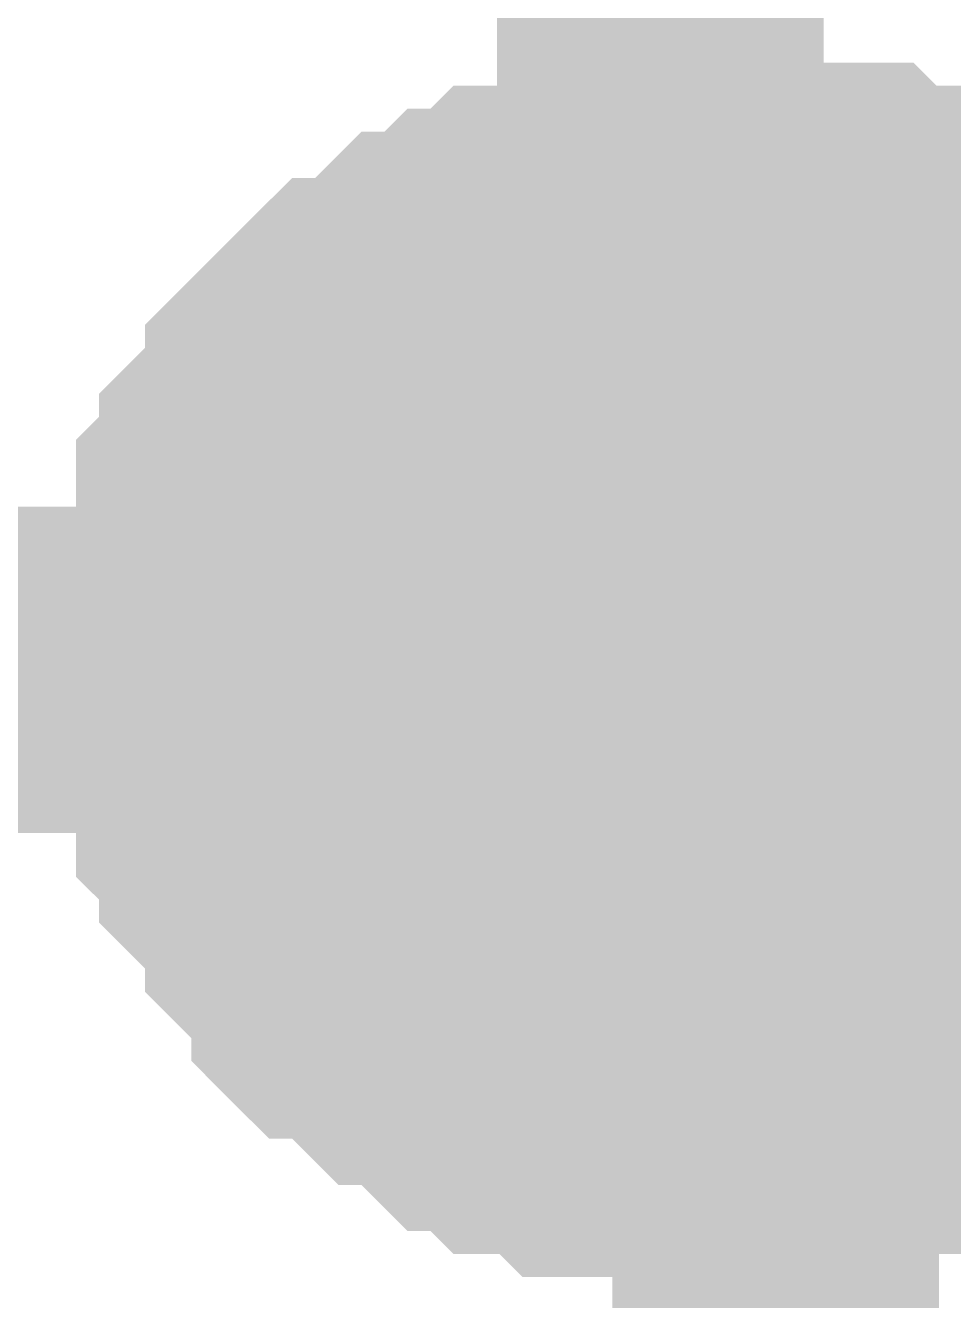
# Model space of a CAD drawing. Header units: millimetres. Extents: x 0 to 594, y 0 to 420.
# Drawn here: x 440.79 to 441.642, y 303.403 to 304.574 of the extents above; entities that cross this region are included whole.
import ezdxf

# ---------------------------------------------------------------- set-up
doc = ezdxf.new("R2010")
doc.units = ezdxf.units.MM
doc.layers.add('Sheet', color=255, linetype='Continuous')

msp = doc.modelspace()

# ---------------------------------------------------------------- linework, layer by layer
at = {"layer": 'Sheet', "color": 0}
for points, const_width in [([(430.0701, 304.0883), (430.0701, 303.9825), (441.3726, 303.9825), (441.4785, 303.9825), (446.5795, 303.9825), (446.5795, 310.2903)], 0.2997), ([(441.3726, 303.9825), (441.3726, 308.9991)], 0.2997), ([(441.3726, 308.9991), (441.3726, 303.9825)], 0.2997), ([(440.8647, 303.9825), (440.8647, 304.0036), (440.8647, 304.046), (440.8647, 304.0671), (440.8647, 304.0883), (440.8858, 304.1095), (440.8858, 304.1306), (440.8858, 304.173), (440.907, 304.1941), (440.907, 304.2153), (440.9282, 304.2365), (440.9493, 304.2576), (440.9493, 304.2788), (440.9705, 304.3), (440.9917, 304.3211), (440.9917, 304.3211), (441.0128, 304.3423), (441.034, 304.3635), (441.0552, 304.3846), (441.0763, 304.3846), (441.0975, 304.4058), (441.1187, 304.427), (441.1398, 304.427), (441.161, 304.4481), (441.1822, 304.4481), (441.2033, 304.4693), (441.2245, 304.4693), (441.2457, 304.4693), (441.2668, 304.4905), (441.288, 304.4905), (441.3303, 304.4905), (441.3515, 304.4905), (441.3726, 304.4905)], 0.0991), ([(440.8647, 303.9825), (440.8647, 304.0036), (440.8647, 304.046), (440.8647, 304.0671), (440.8647, 304.0883), (440.8858, 304.1095), (440.8858, 304.1306), (440.8858, 304.173), (440.907, 304.1941), (440.907, 304.2153), (440.9282, 304.2365), (440.9493, 304.2576), (440.9493, 304.2788), (440.9705, 304.3), (440.9917, 304.3211), (440.9917, 304.3211), (441.0128, 304.3423), (441.034, 304.3635), (441.0552, 304.3846), (441.0763, 304.3846), (441.0975, 304.4058), (441.1187, 304.427), (441.1398, 304.427), (441.161, 304.4481), (441.1822, 304.4481), (441.2033, 304.4693), (441.2245, 304.4693), (441.2457, 304.4693), (441.2668, 304.4905), (441.288, 304.4905), (441.3303, 304.4905), (441.3515, 304.4905), (441.3726, 304.4905)], 0.0991), ([(440.8647, 303.9825), (440.8647, 304.0036), (440.8647, 304.046), (440.8647, 304.0671), (440.8647, 304.0883), (440.8858, 304.1095), (440.8858, 304.1306), (440.8858, 304.173), (440.907, 304.1941), (440.907, 304.2153), (440.9282, 304.2365), (440.9493, 304.2576), (440.9493, 304.2788), (440.9705, 304.3), (440.9917, 304.3211), (440.9917, 304.3211), (441.0128, 304.3423), (441.034, 304.3635), (441.0552, 304.3846), (441.0763, 304.3846), (441.0975, 304.4058), (441.1187, 304.427), (441.1398, 304.427), (441.161, 304.4481), (441.1822, 304.4481), (441.2033, 304.4693), (441.2245, 304.4693), (441.2457, 304.4693), (441.2668, 304.4905), (441.288, 304.4905), (441.3303, 304.4905), (441.3515, 304.4905), (441.3726, 304.4905)], 0.0991), ([(440.8647, 303.9825), (440.8647, 304.0036), (440.8647, 304.046), (440.8647, 304.0671), (440.8647, 304.0883), (440.8858, 304.1095), (440.8858, 304.1306), (440.8858, 304.173), (440.907, 304.1941), (440.907, 304.2153), (440.9282, 304.2365), (440.9493, 304.2576), (440.9493, 304.2788), (440.9705, 304.3), (440.9917, 304.3211), (440.9917, 304.3211), (441.0128, 304.3423), (441.034, 304.3635), (441.0552, 304.3846), (441.0763, 304.3846), (441.0975, 304.4058), (441.1187, 304.427), (441.1398, 304.427), (441.161, 304.4481), (441.1822, 304.4481), (441.2033, 304.4693), (441.2245, 304.4693), (441.2457, 304.4693), (441.2668, 304.4905), (441.288, 304.4905), (441.3303, 304.4905), (441.3515, 304.4905), (441.3726, 304.4905)], 0.0991), ([(440.8647, 303.9825), (440.8647, 304.0036), (440.8647, 304.046), (440.8647, 304.0671), (440.8647, 304.0883), (440.8858, 304.1095), (440.8858, 304.1306), (440.8858, 304.173), (440.907, 304.1941), (440.907, 304.2153), (440.9282, 304.2365), (440.9493, 304.2576), (440.9493, 304.2788), (440.9705, 304.3), (440.9917, 304.3211), (440.9917, 304.3211), (441.0128, 304.3423), (441.034, 304.3635), (441.0552, 304.3846), (441.0763, 304.3846), (441.0975, 304.4058), (441.1187, 304.427), (441.1398, 304.427), (441.161, 304.4481), (441.1822, 304.4481), (441.2033, 304.4693), (441.2245, 304.4693), (441.2457, 304.4693), (441.2668, 304.4905), (441.288, 304.4905), (441.3303, 304.4905), (441.3515, 304.4905), (441.3726, 304.4905)], 0.0991), ([(440.8647, 303.9825), (440.8647, 304.0036), (440.8647, 304.046), (440.8647, 304.0671), (440.8647, 304.0883), (440.8858, 304.1095), (440.8858, 304.1306), (440.8858, 304.173), (440.907, 304.1941), (440.907, 304.2153), (440.9282, 304.2365), (440.9493, 304.2576), (440.9493, 304.2788), (440.9705, 304.3), (440.9917, 304.3211), (440.9917, 304.3211), (441.0128, 304.3423), (441.034, 304.3635), (441.0552, 304.3846), (441.0763, 304.3846), (441.0975, 304.4058), (441.1187, 304.427), (441.1398, 304.427), (441.161, 304.4481), (441.1822, 304.4481), (441.2033, 304.4693), (441.2245, 304.4693), (441.2457, 304.4693), (441.2668, 304.4905), (441.288, 304.4905), (441.3303, 304.4905), (441.3515, 304.4905), (441.3726, 304.4905)], 0.0991), ([(440.8647, 303.9825), (440.8647, 304.0036), (440.8647, 304.046), (440.8647, 304.0671), (440.8647, 304.0883), (440.8858, 304.1095), (440.8858, 304.1306), (440.8858, 304.173), (440.907, 304.1941), (440.907, 304.2153), (440.9282, 304.2365), (440.9493, 304.2576), (440.9493, 304.2788), (440.9705, 304.3), (440.9917, 304.3211), (440.9917, 304.3211), (441.0128, 304.3423), (441.034, 304.3635), (441.0552, 304.3846), (441.0763, 304.3846), (441.0975, 304.4058), (441.1187, 304.427), (441.1398, 304.427), (441.161, 304.4481), (441.1822, 304.4481), (441.2033, 304.4693), (441.2245, 304.4693), (441.2457, 304.4693), (441.2668, 304.4905), (441.288, 304.4905), (441.3303, 304.4905), (441.3515, 304.4905), (441.3726, 304.4905)], 0.0991), ([(440.8647, 303.9825), (440.8647, 304.0036), (440.8647, 304.046), (440.8647, 304.0671), (440.8647, 304.0883), (440.8858, 304.1095), (440.8858, 304.1306), (440.8858, 304.173), (440.907, 304.1941), (440.907, 304.2153), (440.9282, 304.2365), (440.9493, 304.2576), (440.9493, 304.2788), (440.9705, 304.3), (440.9917, 304.3211), (440.9917, 304.3211), (441.0128, 304.3423), (441.034, 304.3635), (441.0552, 304.3846), (441.0763, 304.3846), (441.0975, 304.4058), (441.1187, 304.427), (441.1398, 304.427), (441.161, 304.4481), (441.1822, 304.4481), (441.2033, 304.4693), (441.2245, 304.4693), (441.2457, 304.4693), (441.2668, 304.4905), (441.288, 304.4905), (441.3303, 304.4905), (441.3515, 304.4905), (441.3726, 304.4905)], 0.0991), ([(440.8647, 303.9825), (440.8647, 304.0036), (440.8647, 304.046), (440.8647, 304.0671), (440.8647, 304.0883), (440.8858, 304.1095), (440.8858, 304.1306), (440.8858, 304.173), (440.907, 304.1941), (440.907, 304.2153), (440.9282, 304.2365), (440.9493, 304.2576), (440.9493, 304.2788), (440.9705, 304.3), (440.9917, 304.3211), (440.9917, 304.3211), (441.0128, 304.3423), (441.034, 304.3635), (441.0552, 304.3846), (441.0763, 304.3846), (441.0975, 304.4058), (441.1187, 304.427), (441.1398, 304.427), (441.161, 304.4481), (441.1822, 304.4481), (441.2033, 304.4693), (441.2245, 304.4693), (441.2457, 304.4693), (441.2668, 304.4905), (441.288, 304.4905), (441.3303, 304.4905), (441.3515, 304.4905), (441.3726, 304.4905)], 0.0991), ([(440.8647, 303.9825), (440.8647, 304.0036), (440.8647, 304.046), (440.8647, 304.0671), (440.8647, 304.0883), (440.8858, 304.1095), (440.8858, 304.1306), (440.8858, 304.173), (440.907, 304.1941), (440.907, 304.2153), (440.9282, 304.2365), (440.9493, 304.2576), (440.9493, 304.2788), (440.9705, 304.3), (440.9917, 304.3211), (440.9917, 304.3211), (441.0128, 304.3423), (441.034, 304.3635), (441.0552, 304.3846), (441.0763, 304.3846), (441.0975, 304.4058), (441.1187, 304.427), (441.1398, 304.427), (441.161, 304.4481), (441.1822, 304.4481), (441.2033, 304.4693), (441.2245, 304.4693), (441.2457, 304.4693), (441.2668, 304.4905), (441.288, 304.4905), (441.3303, 304.4905), (441.3515, 304.4905), (441.3726, 304.4905)], 0.0991), ([(440.9705, 303.9825), (440.9705, 304.0036), (440.9705, 304.046), (440.9705, 304.0671), (440.9705, 304.0883), (440.9917, 304.1095), (440.9917, 304.1306), (440.9917, 304.173), (441.0128, 304.1941), (441.0128, 304.2153), (441.034, 304.2365), (441.0552, 304.2576), (441.0552, 304.2788), (441.0763, 304.3), (441.0975, 304.3211), (441.0975, 304.3211), (441.1187, 304.3423), (441.1398, 304.3635), (441.161, 304.3846), (441.1822, 304.3846), (441.2033, 304.4058), (441.2245, 304.427), (441.2457, 304.427), (441.2668, 304.4481), (441.288, 304.4481), (441.3092, 304.4693), (441.3303, 304.4693), (441.3515, 304.4693), (441.3726, 304.4905), (441.3938, 304.4905), (441.4361, 304.4905), (441.4573, 304.4905), (441.4785, 304.4905)], 0.0991), ([(440.9705, 303.9825), (440.9705, 304.0036), (440.9705, 304.046), (440.9705, 304.0671), (440.9705, 304.0883), (440.9917, 304.1095), (440.9917, 304.1306), (440.9917, 304.173), (441.0128, 304.1941), (441.0128, 304.2153), (441.034, 304.2365), (441.0552, 304.2576), (441.0552, 304.2788), (441.0763, 304.3), (441.0975, 304.3211), (441.0975, 304.3211), (441.1187, 304.3423), (441.1398, 304.3635), (441.161, 304.3846), (441.1822, 304.3846), (441.2033, 304.4058), (441.2245, 304.427), (441.2457, 304.427), (441.2668, 304.4481), (441.288, 304.4481), (441.3092, 304.4693), (441.3303, 304.4693), (441.3515, 304.4693), (441.3726, 304.4905), (441.3938, 304.4905), (441.4361, 304.4905), (441.4573, 304.4905), (441.4785, 304.4905)], 0.0991), ([(440.9705, 303.9825), (440.9705, 304.0036), (440.9705, 304.046), (440.9705, 304.0671), (440.9705, 304.0883), (440.9917, 304.1095), (440.9917, 304.1306), (440.9917, 304.173), (441.0128, 304.1941), (441.0128, 304.2153), (441.034, 304.2365), (441.0552, 304.2576), (441.0552, 304.2788), (441.0763, 304.3), (441.0975, 304.3211), (441.0975, 304.3211), (441.1187, 304.3423), (441.1398, 304.3635), (441.161, 304.3846), (441.1822, 304.3846), (441.2033, 304.4058), (441.2245, 304.427), (441.2457, 304.427), (441.2668, 304.4481), (441.288, 304.4481), (441.3092, 304.4693), (441.3303, 304.4693), (441.3515, 304.4693), (441.3726, 304.4905), (441.3938, 304.4905), (441.4361, 304.4905), (441.4573, 304.4905), (441.4785, 304.4905)], 0.0991), ([(440.9705, 303.9825), (440.9705, 304.0036), (440.9705, 304.046), (440.9705, 304.0671), (440.9705, 304.0883), (440.9917, 304.1095), (440.9917, 304.1306), (440.9917, 304.173), (441.0128, 304.1941), (441.0128, 304.2153), (441.034, 304.2365), (441.0552, 304.2576), (441.0552, 304.2788), (441.0763, 304.3), (441.0975, 304.3211), (441.0975, 304.3211), (441.1187, 304.3423), (441.1398, 304.3635), (441.161, 304.3846), (441.1822, 304.3846), (441.2033, 304.4058), (441.2245, 304.427), (441.2457, 304.427), (441.2668, 304.4481), (441.288, 304.4481), (441.3092, 304.4693), (441.3303, 304.4693), (441.3515, 304.4693), (441.3726, 304.4905), (441.3938, 304.4905), (441.4361, 304.4905), (441.4573, 304.4905), (441.4785, 304.4905)], 0.0991), ([(440.9705, 303.9825), (440.9705, 304.0036), (440.9705, 304.046), (440.9705, 304.0671), (440.9705, 304.0883), (440.9917, 304.1095), (440.9917, 304.1306), (440.9917, 304.173), (441.0128, 304.1941), (441.0128, 304.2153), (441.034, 304.2365), (441.0552, 304.2576), (441.0552, 304.2788), (441.0763, 304.3), (441.0975, 304.3211), (441.0975, 304.3211), (441.1187, 304.3423), (441.1398, 304.3635), (441.161, 304.3846), (441.1822, 304.3846), (441.2033, 304.4058), (441.2245, 304.427), (441.2457, 304.427), (441.2668, 304.4481), (441.288, 304.4481), (441.3092, 304.4693), (441.3303, 304.4693), (441.3515, 304.4693), (441.3726, 304.4905), (441.3938, 304.4905), (441.4361, 304.4905), (441.4573, 304.4905), (441.4785, 304.4905)], 0.0991), ([(440.9705, 303.9825), (440.9705, 304.0036), (440.9705, 304.046), (440.9705, 304.0671), (440.9705, 304.0883), (440.9917, 304.1095), (440.9917, 304.1306), (440.9917, 304.173), (441.0128, 304.1941), (441.0128, 304.2153), (441.034, 304.2365), (441.0552, 304.2576), (441.0552, 304.2788), (441.0763, 304.3), (441.0975, 304.3211), (441.0975, 304.3211), (441.1187, 304.3423), (441.1398, 304.3635), (441.161, 304.3846), (441.1822, 304.3846), (441.2033, 304.4058), (441.2245, 304.427), (441.2457, 304.427), (441.2668, 304.4481), (441.288, 304.4481), (441.3092, 304.4693), (441.3303, 304.4693), (441.3515, 304.4693), (441.3726, 304.4905), (441.3938, 304.4905), (441.4361, 304.4905), (441.4573, 304.4905), (441.4785, 304.4905)], 0.0991), ([(440.9705, 303.9825), (440.9705, 304.0036), (440.9705, 304.046), (440.9705, 304.0671), (440.9705, 304.0883), (440.9917, 304.1095), (440.9917, 304.1306), (440.9917, 304.173), (441.0128, 304.1941), (441.0128, 304.2153), (441.034, 304.2365), (441.0552, 304.2576), (441.0552, 304.2788), (441.0763, 304.3), (441.0975, 304.3211), (441.0975, 304.3211), (441.1187, 304.3423), (441.1398, 304.3635), (441.161, 304.3846), (441.1822, 304.3846), (441.2033, 304.4058), (441.2245, 304.427), (441.2457, 304.427), (441.2668, 304.4481), (441.288, 304.4481), (441.3092, 304.4693), (441.3303, 304.4693), (441.3515, 304.4693), (441.3726, 304.4905), (441.3938, 304.4905), (441.4361, 304.4905), (441.4573, 304.4905), (441.4785, 304.4905)], 0.0991), ([(440.9705, 303.9825), (440.9705, 304.0036), (440.9705, 304.046), (440.9705, 304.0671), (440.9705, 304.0883), (440.9917, 304.1095), (440.9917, 304.1306), (440.9917, 304.173), (441.0128, 304.1941), (441.0128, 304.2153), (441.034, 304.2365), (441.0552, 304.2576), (441.0552, 304.2788), (441.0763, 304.3), (441.0975, 304.3211), (441.0975, 304.3211), (441.1187, 304.3423), (441.1398, 304.3635), (441.161, 304.3846), (441.1822, 304.3846), (441.2033, 304.4058), (441.2245, 304.427), (441.2457, 304.427), (441.2668, 304.4481), (441.288, 304.4481), (441.3092, 304.4693), (441.3303, 304.4693), (441.3515, 304.4693), (441.3726, 304.4905), (441.3938, 304.4905), (441.4361, 304.4905), (441.4573, 304.4905), (441.4785, 304.4905)], 0.0991), ([(441.3726, 304.4905), (441.3726, 304.4905)], 0.0991), ([(441.3726, 304.4905), (441.3938, 304.4905), (441.4361, 304.4905), (441.4573, 304.4905), (441.4785, 304.4905), (441.4996, 304.4693), (441.5208, 304.4693), (441.5631, 304.4693), (441.5843, 304.4481), (441.6055, 304.4481), (441.6266, 304.427), (441.6478, 304.427), (441.669, 304.4058), (441.6901, 304.3846), (441.7113, 304.3846)], 0.0991), ([(441.3726, 304.4905), (441.3726, 304.4905)], 0.0991), ([(441.3726, 304.4905), (441.3938, 304.4905), (441.4361, 304.4905), (441.4573, 304.4905), (441.4785, 304.4905), (441.4996, 304.4693), (441.5208, 304.4693), (441.5631, 304.4693), (441.5843, 304.4481), (441.6055, 304.4481), (441.6266, 304.427), (441.6478, 304.427), (441.669, 304.4058), (441.6901, 304.3846), (441.7113, 304.3846)], 0.0991), ([(441.3726, 304.4905), (441.3726, 304.4905)], 0.0991), ([(441.3726, 304.4905), (441.3938, 304.4905), (441.4361, 304.4905), (441.4573, 304.4905), (441.4785, 304.4905), (441.4996, 304.4693), (441.5208, 304.4693), (441.5631, 304.4693), (441.5843, 304.4481), (441.6055, 304.4481), (441.6266, 304.427), (441.6478, 304.427), (441.669, 304.4058), (441.6901, 304.3846), (441.7113, 304.3846)], 0.0991), ([(441.3726, 304.4905), (441.3726, 304.4905)], 0.0991), ([(441.3726, 304.4905), (441.3938, 304.4905), (441.4361, 304.4905), (441.4573, 304.4905), (441.4785, 304.4905), (441.4996, 304.4693), (441.5208, 304.4693), (441.5631, 304.4693), (441.5843, 304.4481), (441.6055, 304.4481), (441.6266, 304.427), (441.6478, 304.427), (441.669, 304.4058), (441.6901, 304.3846), (441.7113, 304.3846)], 0.0991), ([(441.3726, 304.4905), (441.3726, 304.4905)], 0.0991), ([(441.3726, 304.4905), (441.3938, 304.4905), (441.4361, 304.4905), (441.4573, 304.4905), (441.4785, 304.4905), (441.4996, 304.4693), (441.5208, 304.4693), (441.5631, 304.4693), (441.5843, 304.4481), (441.6055, 304.4481), (441.6266, 304.427), (441.6478, 304.427), (441.669, 304.4058), (441.6901, 304.3846), (441.7113, 304.3846)], 0.0991), ([(441.3726, 304.4905), (441.3726, 304.4905)], 0.0991), ([(441.3726, 304.4905), (441.3938, 304.4905), (441.4361, 304.4905), (441.4573, 304.4905), (441.4785, 304.4905), (441.4996, 304.4693), (441.5208, 304.4693), (441.5631, 304.4693), (441.5843, 304.4481), (441.6055, 304.4481), (441.6266, 304.427), (441.6478, 304.427), (441.669, 304.4058), (441.6901, 304.3846), (441.7113, 304.3846)], 0.0991), ([(441.3726, 304.4905), (441.3726, 304.4905)], 0.0991), ([(441.3726, 304.4905), (441.3938, 304.4905), (441.4361, 304.4905), (441.4573, 304.4905), (441.4785, 304.4905), (441.4996, 304.4693), (441.5208, 304.4693), (441.5631, 304.4693), (441.5843, 304.4481), (441.6055, 304.4481), (441.6266, 304.427), (441.6478, 304.427), (441.669, 304.4058), (441.6901, 304.3846), (441.7113, 304.3846)], 0.0991), ([(441.3726, 304.4905), (441.3726, 304.4905)], 0.0991), ([(441.3726, 304.4905), (441.3938, 304.4905), (441.4361, 304.4905), (441.4573, 304.4905), (441.4785, 304.4905), (441.4996, 304.4693), (441.5208, 304.4693), (441.5631, 304.4693), (441.5843, 304.4481), (441.6055, 304.4481), (441.6266, 304.427), (441.6478, 304.427), (441.669, 304.4058), (441.6901, 304.3846), (441.7113, 304.3846)], 0.0991), ([(441.3726, 304.4905), (441.3726, 304.4905)], 0.0991), ([(441.3726, 304.4905), (441.3938, 304.4905), (441.4361, 304.4905), (441.4573, 304.4905), (441.4785, 304.4905), (441.4996, 304.4693), (441.5208, 304.4693), (441.5631, 304.4693), (441.5843, 304.4481), (441.6055, 304.4481), (441.6266, 304.427), (441.6478, 304.427), (441.669, 304.4058), (441.6901, 304.3846), (441.7113, 304.3846)], 0.0991), ([(441.3726, 304.4905), (441.3726, 304.4905)], 0.0991), ([(441.3726, 304.4905), (441.3938, 304.4905), (441.4361, 304.4905), (441.4573, 304.4905), (441.4785, 304.4905), (441.4996, 304.4693), (441.5208, 304.4693), (441.5631, 304.4693), (441.5843, 304.4481), (441.6055, 304.4481), (441.6266, 304.427), (441.6478, 304.427), (441.669, 304.4058), (441.6901, 304.3846), (441.7113, 304.3846)], 0.0991), ([(441.4785, 304.4905), (441.4785, 304.4905)], 0.0991), ([(441.4785, 304.4905), (441.4996, 304.4905), (441.5208, 304.4905), (441.5631, 304.4905), (441.5843, 304.4905), (441.6055, 304.4693), (441.6266, 304.4693), (441.6478, 304.4693), (441.669, 304.4481), (441.6901, 304.4481), (441.7113, 304.427)], 0.0991), ([(441.4785, 304.4905), (441.4785, 304.4905)], 0.0991), ([(441.4785, 304.4905), (441.4996, 304.4905), (441.5208, 304.4905), (441.5631, 304.4905), (441.5843, 304.4905), (441.6055, 304.4693), (441.6266, 304.4693), (441.6478, 304.4693), (441.669, 304.4481), (441.6901, 304.4481), (441.7113, 304.427)], 0.0991), ([(441.4785, 304.4905), (441.4785, 304.4905)], 0.0991), ([(441.4785, 304.4905), (441.4996, 304.4905), (441.5208, 304.4905), (441.5631, 304.4905), (441.5843, 304.4905), (441.6055, 304.4693), (441.6266, 304.4693), (441.6478, 304.4693), (441.669, 304.4481), (441.6901, 304.4481), (441.7113, 304.427)], 0.0991), ([(441.4785, 304.4905), (441.4785, 304.4905)], 0.0991), ([(441.4785, 304.4905), (441.4996, 304.4905), (441.5208, 304.4905), (441.5631, 304.4905), (441.5843, 304.4905), (441.6055, 304.4693), (441.6266, 304.4693), (441.6478, 304.4693), (441.669, 304.4481), (441.6901, 304.4481), (441.7113, 304.427)], 0.0991), ([(441.4785, 304.4905), (441.4785, 304.4905)], 0.0991), ([(441.4785, 304.4905), (441.4996, 304.4905), (441.5208, 304.4905), (441.5631, 304.4905), (441.5843, 304.4905), (441.6055, 304.4693), (441.6266, 304.4693), (441.6478, 304.4693), (441.669, 304.4481), (441.6901, 304.4481), (441.7113, 304.427)], 0.0991), ([(441.4785, 304.4905), (441.4785, 304.4905)], 0.0991), ([(441.4785, 304.4905), (441.4996, 304.4905), (441.5208, 304.4905), (441.5631, 304.4905), (441.5843, 304.4905), (441.6055, 304.4693), (441.6266, 304.4693), (441.6478, 304.4693), (441.669, 304.4481), (441.6901, 304.4481), (441.7113, 304.427)], 0.0991), ([(441.4785, 304.4905), (441.4785, 304.4905)], 0.0991), ([(441.4785, 304.4905), (441.4996, 304.4905), (441.5208, 304.4905), (441.5631, 304.4905), (441.5843, 304.4905), (441.6055, 304.4693), (441.6266, 304.4693), (441.6478, 304.4693), (441.669, 304.4481), (441.6901, 304.4481), (441.7113, 304.427)], 0.0991), ([(441.4785, 304.4905), (441.4785, 304.4905)], 0.0991), ([(441.4785, 304.4905), (441.4996, 304.4905), (441.5208, 304.4905), (441.5631, 304.4905), (441.5843, 304.4905), (441.6055, 304.4693), (441.6266, 304.4693), (441.6478, 304.4693), (441.669, 304.4481), (441.6901, 304.4481), (441.7113, 304.427)], 0.0991), ([(441.4785, 302.7971), (441.4785, 303.9825)], 0.2997), ([(441.3726, 303.4744), (441.3515, 303.4744), (441.3303, 303.4744), (441.288, 303.4744), (441.2668, 303.4744), (441.2457, 303.4956), (441.2245, 303.4956), (441.2033, 303.4956), (441.1822, 303.5168), (441.161, 303.5168), (441.1398, 303.538), (441.1187, 303.5591), (441.0975, 303.5591), (441.0763, 303.5803), (441.0552, 303.6015), (441.034, 303.6015), (441.0128, 303.6226), (440.9917, 303.6438), (440.9917, 303.665), (440.9705, 303.6861), (440.9493, 303.7073), (440.9493, 303.7285), (440.9282, 303.7496), (440.907, 303.7708), (440.907, 303.792), (440.8858, 303.8131), (440.8858, 303.8343), (440.8858, 303.8555), (440.8647, 303.8766), (440.8647, 303.8978), (440.8647, 303.9401), (440.8647, 303.9613), (440.8647, 303.9825)], 0.0991), ([(440.8647, 303.9825), (440.8647, 303.9825)], 0.0991), ([(441.3726, 303.4744), (441.3515, 303.4744), (441.3303, 303.4744), (441.288, 303.4744), (441.2668, 303.4744), (441.2457, 303.4956), (441.2245, 303.4956), (441.2033, 303.4956), (441.1822, 303.5168), (441.161, 303.5168), (441.1398, 303.538), (441.1187, 303.5591), (441.0975, 303.5591), (441.0763, 303.5803), (441.0552, 303.6015), (441.034, 303.6015), (441.0128, 303.6226), (440.9917, 303.6438), (440.9917, 303.665), (440.9705, 303.6861), (440.9493, 303.7073), (440.9493, 303.7285), (440.9282, 303.7496), (440.907, 303.7708), (440.907, 303.792), (440.8858, 303.8131), (440.8858, 303.8343), (440.8858, 303.8555), (440.8647, 303.8766), (440.8647, 303.8978), (440.8647, 303.9401), (440.8647, 303.9613), (440.8647, 303.9825)], 0.0991), ([(440.8647, 303.9825), (440.8647, 303.9825)], 0.0991), ([(441.3726, 303.4744), (441.3515, 303.4744), (441.3303, 303.4744), (441.288, 303.4744), (441.2668, 303.4744), (441.2457, 303.4956), (441.2245, 303.4956), (441.2033, 303.4956), (441.1822, 303.5168), (441.161, 303.5168), (441.1398, 303.538), (441.1187, 303.5591), (441.0975, 303.5591), (441.0763, 303.5803), (441.0552, 303.6015), (441.034, 303.6015), (441.0128, 303.6226), (440.9917, 303.6438), (440.9917, 303.665), (440.9705, 303.6861), (440.9493, 303.7073), (440.9493, 303.7285), (440.9282, 303.7496), (440.907, 303.7708), (440.907, 303.792), (440.8858, 303.8131), (440.8858, 303.8343), (440.8858, 303.8555), (440.8647, 303.8766), (440.8647, 303.8978), (440.8647, 303.9401), (440.8647, 303.9613), (440.8647, 303.9825)], 0.0991), ([(440.8647, 303.9825), (440.8647, 303.9825)], 0.0991), ([(441.3726, 303.4744), (441.3515, 303.4744), (441.3303, 303.4744), (441.288, 303.4744), (441.2668, 303.4744), (441.2457, 303.4956), (441.2245, 303.4956), (441.2033, 303.4956), (441.1822, 303.5168), (441.161, 303.5168), (441.1398, 303.538), (441.1187, 303.5591), (441.0975, 303.5591), (441.0763, 303.5803), (441.0552, 303.6015), (441.034, 303.6015), (441.0128, 303.6226), (440.9917, 303.6438), (440.9917, 303.665), (440.9705, 303.6861), (440.9493, 303.7073), (440.9493, 303.7285), (440.9282, 303.7496), (440.907, 303.7708), (440.907, 303.792), (440.8858, 303.8131), (440.8858, 303.8343), (440.8858, 303.8555), (440.8647, 303.8766), (440.8647, 303.8978), (440.8647, 303.9401), (440.8647, 303.9613), (440.8647, 303.9825)], 0.0991), ([(440.8647, 303.9825), (440.8647, 303.9825)], 0.0991), ([(441.3726, 303.4744), (441.3515, 303.4744), (441.3303, 303.4744), (441.288, 303.4744), (441.2668, 303.4744), (441.2457, 303.4956), (441.2245, 303.4956), (441.2033, 303.4956), (441.1822, 303.5168), (441.161, 303.5168), (441.1398, 303.538), (441.1187, 303.5591), (441.0975, 303.5591), (441.0763, 303.5803), (441.0552, 303.6015), (441.034, 303.6015), (441.0128, 303.6226), (440.9917, 303.6438), (440.9917, 303.665), (440.9705, 303.6861), (440.9493, 303.7073), (440.9493, 303.7285), (440.9282, 303.7496), (440.907, 303.7708), (440.907, 303.792), (440.8858, 303.8131), (440.8858, 303.8343), (440.8858, 303.8555), (440.8647, 303.8766), (440.8647, 303.8978), (440.8647, 303.9401), (440.8647, 303.9613), (440.8647, 303.9825)], 0.0991), ([(440.8647, 303.9825), (440.8647, 303.9825)], 0.0991), ([(441.3726, 303.4744), (441.3515, 303.4744), (441.3303, 303.4744), (441.288, 303.4744), (441.2668, 303.4744), (441.2457, 303.4956), (441.2245, 303.4956), (441.2033, 303.4956), (441.1822, 303.5168), (441.161, 303.5168), (441.1398, 303.538), (441.1187, 303.5591), (441.0975, 303.5591), (441.0763, 303.5803), (441.0552, 303.6015), (441.034, 303.6015), (441.0128, 303.6226), (440.9917, 303.6438), (440.9917, 303.665), (440.9705, 303.6861), (440.9493, 303.7073), (440.9493, 303.7285), (440.9282, 303.7496), (440.907, 303.7708), (440.907, 303.792), (440.8858, 303.8131), (440.8858, 303.8343), (440.8858, 303.8555), (440.8647, 303.8766), (440.8647, 303.8978), (440.8647, 303.9401), (440.8647, 303.9613), (440.8647, 303.9825)], 0.0991), ([(440.8647, 303.9825), (440.8647, 303.9825)], 0.0991), ([(441.3726, 303.4744), (441.3515, 303.4744), (441.3303, 303.4744), (441.288, 303.4744), (441.2668, 303.4744), (441.2457, 303.4956), (441.2245, 303.4956), (441.2033, 303.4956), (441.1822, 303.5168), (441.161, 303.5168), (441.1398, 303.538), (441.1187, 303.5591), (441.0975, 303.5591), (441.0763, 303.5803), (441.0552, 303.6015), (441.034, 303.6015), (441.0128, 303.6226), (440.9917, 303.6438), (440.9917, 303.665), (440.9705, 303.6861), (440.9493, 303.7073), (440.9493, 303.7285), (440.9282, 303.7496), (440.907, 303.7708), (440.907, 303.792), (440.8858, 303.8131), (440.8858, 303.8343), (440.8858, 303.8555), (440.8647, 303.8766), (440.8647, 303.8978), (440.8647, 303.9401), (440.8647, 303.9613), (440.8647, 303.9825)], 0.0991), ([(440.8647, 303.9825), (440.8647, 303.9825)], 0.0991), ([(441.3726, 303.4744), (441.3515, 303.4744), (441.3303, 303.4744), (441.288, 303.4744), (441.2668, 303.4744), (441.2457, 303.4956), (441.2245, 303.4956), (441.2033, 303.4956), (441.1822, 303.5168), (441.161, 303.5168), (441.1398, 303.538), (441.1187, 303.5591), (441.0975, 303.5591), (441.0763, 303.5803), (441.0552, 303.6015), (441.034, 303.6015), (441.0128, 303.6226), (440.9917, 303.6438), (440.9917, 303.665), (440.9705, 303.6861), (440.9493, 303.7073), (440.9493, 303.7285), (440.9282, 303.7496), (440.907, 303.7708), (440.907, 303.792), (440.8858, 303.8131), (440.8858, 303.8343), (440.8858, 303.8555), (440.8647, 303.8766), (440.8647, 303.8978), (440.8647, 303.9401), (440.8647, 303.9613), (440.8647, 303.9825)], 0.0991), ([(440.8647, 303.9825), (440.8647, 303.9825)], 0.0991), ([(441.3726, 303.4744), (441.3515, 303.4744), (441.3303, 303.4744), (441.288, 303.4744), (441.2668, 303.4744), (441.2457, 303.4956), (441.2245, 303.4956), (441.2033, 303.4956), (441.1822, 303.5168), (441.161, 303.5168), (441.1398, 303.538), (441.1187, 303.5591), (441.0975, 303.5591), (441.0763, 303.5803), (441.0552, 303.6015), (441.034, 303.6015), (441.0128, 303.6226), (440.9917, 303.6438), (440.9917, 303.665), (440.9705, 303.6861), (440.9493, 303.7073), (440.9493, 303.7285), (440.9282, 303.7496), (440.907, 303.7708), (440.907, 303.792), (440.8858, 303.8131), (440.8858, 303.8343), (440.8858, 303.8555), (440.8647, 303.8766), (440.8647, 303.8978), (440.8647, 303.9401), (440.8647, 303.9613), (440.8647, 303.9825)], 0.0991), ([(440.8647, 303.9825), (440.8647, 303.9825)], 0.0991), ([(441.3726, 303.4744), (441.3515, 303.4744), (441.3303, 303.4744), (441.288, 303.4744), (441.2668, 303.4744), (441.2457, 303.4956), (441.2245, 303.4956), (441.2033, 303.4956), (441.1822, 303.5168), (441.161, 303.5168), (441.1398, 303.538), (441.1187, 303.5591), (441.0975, 303.5591), (441.0763, 303.5803), (441.0552, 303.6015), (441.034, 303.6015), (441.0128, 303.6226), (440.9917, 303.6438), (440.9917, 303.665), (440.9705, 303.6861), (440.9493, 303.7073), (440.9493, 303.7285), (440.9282, 303.7496), (440.907, 303.7708), (440.907, 303.792), (440.8858, 303.8131), (440.8858, 303.8343), (440.8858, 303.8555), (440.8647, 303.8766), (440.8647, 303.8978), (440.8647, 303.9401), (440.8647, 303.9613), (440.8647, 303.9825)], 0.0991), ([(440.8647, 303.9825), (440.8647, 303.9825)], 0.0991), ([(441.4785, 303.4744), (441.4573, 303.4744), (441.4361, 303.4744), (441.3938, 303.4744), (441.3726, 303.4744), (441.3515, 303.4956), (441.3303, 303.4956), (441.3092, 303.4956), (441.288, 303.5168), (441.2668, 303.5168), (441.2457, 303.538), (441.2245, 303.5591), (441.2033, 303.5591), (441.1822, 303.5803), (441.161, 303.6015), (441.1398, 303.6015), (441.1187, 303.6226), (441.0975, 303.6438), (441.0975, 303.665), (441.0763, 303.6861), (441.0552, 303.7073), (441.0552, 303.7285), (441.034, 303.7496), (441.0128, 303.7708), (441.0128, 303.792), (440.9917, 303.8131), (440.9917, 303.8343), (440.9917, 303.8555), (440.9705, 303.8766), (440.9705, 303.8978), (440.9705, 303.9401), (440.9705, 303.9613), (440.9705, 303.9825)], 0.0991), ([(440.9705, 303.9825), (440.9705, 303.9825)], 0.0991), ([(441.4785, 303.4744), (441.4573, 303.4744), (441.4361, 303.4744), (441.3938, 303.4744), (441.3726, 303.4744), (441.3515, 303.4956), (441.3303, 303.4956), (441.3092, 303.4956), (441.288, 303.5168), (441.2668, 303.5168), (441.2457, 303.538), (441.2245, 303.5591), (441.2033, 303.5591), (441.1822, 303.5803), (441.161, 303.6015), (441.1398, 303.6015), (441.1187, 303.6226), (441.0975, 303.6438), (441.0975, 303.665), (441.0763, 303.6861), (441.0552, 303.7073), (441.0552, 303.7285), (441.034, 303.7496), (441.0128, 303.7708), (441.0128, 303.792), (440.9917, 303.8131), (440.9917, 303.8343), (440.9917, 303.8555), (440.9705, 303.8766), (440.9705, 303.8978), (440.9705, 303.9401), (440.9705, 303.9613), (440.9705, 303.9825)], 0.0991), ([(440.9705, 303.9825), (440.9705, 303.9825)], 0.0991), ([(441.4785, 303.4744), (441.4573, 303.4744), (441.4361, 303.4744), (441.3938, 303.4744), (441.3726, 303.4744), (441.3515, 303.4956), (441.3303, 303.4956), (441.3092, 303.4956), (441.288, 303.5168), (441.2668, 303.5168), (441.2457, 303.538), (441.2245, 303.5591), (441.2033, 303.5591), (441.1822, 303.5803), (441.161, 303.6015), (441.1398, 303.6015), (441.1187, 303.6226), (441.0975, 303.6438), (441.0975, 303.665), (441.0763, 303.6861), (441.0552, 303.7073), (441.0552, 303.7285), (441.034, 303.7496), (441.0128, 303.7708), (441.0128, 303.792), (440.9917, 303.8131), (440.9917, 303.8343), (440.9917, 303.8555), (440.9705, 303.8766), (440.9705, 303.8978), (440.9705, 303.9401), (440.9705, 303.9613), (440.9705, 303.9825)], 0.0991), ([(440.9705, 303.9825), (440.9705, 303.9825)], 0.0991), ([(441.4785, 303.4744), (441.4573, 303.4744), (441.4361, 303.4744), (441.3938, 303.4744), (441.3726, 303.4744), (441.3515, 303.4956), (441.3303, 303.4956), (441.3092, 303.4956), (441.288, 303.5168), (441.2668, 303.5168), (441.2457, 303.538), (441.2245, 303.5591), (441.2033, 303.5591), (441.1822, 303.5803), (441.161, 303.6015), (441.1398, 303.6015), (441.1187, 303.6226), (441.0975, 303.6438), (441.0975, 303.665), (441.0763, 303.6861), (441.0552, 303.7073), (441.0552, 303.7285), (441.034, 303.7496), (441.0128, 303.7708), (441.0128, 303.792), (440.9917, 303.8131), (440.9917, 303.8343), (440.9917, 303.8555), (440.9705, 303.8766), (440.9705, 303.8978), (440.9705, 303.9401), (440.9705, 303.9613), (440.9705, 303.9825)], 0.0991), ([(440.9705, 303.9825), (440.9705, 303.9825)], 0.0991), ([(441.4785, 303.4744), (441.4573, 303.4744), (441.4361, 303.4744), (441.3938, 303.4744), (441.3726, 303.4744), (441.3515, 303.4956), (441.3303, 303.4956), (441.3092, 303.4956), (441.288, 303.5168), (441.2668, 303.5168), (441.2457, 303.538), (441.2245, 303.5591), (441.2033, 303.5591), (441.1822, 303.5803), (441.161, 303.6015), (441.1398, 303.6015), (441.1187, 303.6226), (441.0975, 303.6438), (441.0975, 303.665), (441.0763, 303.6861), (441.0552, 303.7073), (441.0552, 303.7285), (441.034, 303.7496), (441.0128, 303.7708), (441.0128, 303.792), (440.9917, 303.8131), (440.9917, 303.8343), (440.9917, 303.8555), (440.9705, 303.8766), (440.9705, 303.8978), (440.9705, 303.9401), (440.9705, 303.9613), (440.9705, 303.9825)], 0.0991), ([(440.9705, 303.9825), (440.9705, 303.9825)], 0.0991), ([(441.4785, 303.4744), (441.4573, 303.4744), (441.4361, 303.4744), (441.3938, 303.4744), (441.3726, 303.4744), (441.3515, 303.4956), (441.3303, 303.4956), (441.3092, 303.4956), (441.288, 303.5168), (441.2668, 303.5168), (441.2457, 303.538), (441.2245, 303.5591), (441.2033, 303.5591), (441.1822, 303.5803), (441.161, 303.6015), (441.1398, 303.6015), (441.1187, 303.6226), (441.0975, 303.6438), (441.0975, 303.665), (441.0763, 303.6861), (441.0552, 303.7073), (441.0552, 303.7285), (441.034, 303.7496), (441.0128, 303.7708), (441.0128, 303.792), (440.9917, 303.8131), (440.9917, 303.8343), (440.9917, 303.8555), (440.9705, 303.8766), (440.9705, 303.8978), (440.9705, 303.9401), (440.9705, 303.9613), (440.9705, 303.9825)], 0.0991), ([(440.9705, 303.9825), (440.9705, 303.9825)], 0.0991), ([(441.4785, 303.4744), (441.4573, 303.4744), (441.4361, 303.4744), (441.3938, 303.4744), (441.3726, 303.4744), (441.3515, 303.4956), (441.3303, 303.4956), (441.3092, 303.4956), (441.288, 303.5168), (441.2668, 303.5168), (441.2457, 303.538), (441.2245, 303.5591), (441.2033, 303.5591), (441.1822, 303.5803), (441.161, 303.6015), (441.1398, 303.6015), (441.1187, 303.6226), (441.0975, 303.6438), (441.0975, 303.665), (441.0763, 303.6861), (441.0552, 303.7073), (441.0552, 303.7285), (441.034, 303.7496), (441.0128, 303.7708), (441.0128, 303.792), (440.9917, 303.8131), (440.9917, 303.8343), (440.9917, 303.8555), (440.9705, 303.8766), (440.9705, 303.8978), (440.9705, 303.9401), (440.9705, 303.9613), (440.9705, 303.9825)], 0.0991), ([(440.9705, 303.9825), (440.9705, 303.9825)], 0.0991), ([(441.4785, 303.4744), (441.4573, 303.4744), (441.4361, 303.4744), (441.3938, 303.4744), (441.3726, 303.4744), (441.3515, 303.4956), (441.3303, 303.4956), (441.3092, 303.4956), (441.288, 303.5168), (441.2668, 303.5168), (441.2457, 303.538), (441.2245, 303.5591), (441.2033, 303.5591), (441.1822, 303.5803), (441.161, 303.6015), (441.1398, 303.6015), (441.1187, 303.6226), (441.0975, 303.6438), (441.0975, 303.665), (441.0763, 303.6861), (441.0552, 303.7073), (441.0552, 303.7285), (441.034, 303.7496), (441.0128, 303.7708), (441.0128, 303.792), (440.9917, 303.8131), (440.9917, 303.8343), (440.9917, 303.8555), (440.9705, 303.8766), (440.9705, 303.8978), (440.9705, 303.9401), (440.9705, 303.9613), (440.9705, 303.9825)], 0.0991), ([(440.9705, 303.9825), (440.9705, 303.9825)], 0.0991), ([(441.7113, 303.6015), (441.6901, 303.5803), (441.669, 303.5591), (441.6478, 303.5591), (441.6266, 303.538), (441.6055, 303.5168), (441.5843, 303.5168), (441.5631, 303.4956), (441.5208, 303.4956), (441.4996, 303.4956), (441.4785, 303.4744), (441.4573, 303.4744), (441.4361, 303.4744), (441.3938, 303.4744), (441.3726, 303.4744)], 0.0991), ([(441.7113, 303.6015), (441.6901, 303.5803), (441.669, 303.5591), (441.6478, 303.5591), (441.6266, 303.538), (441.6055, 303.5168), (441.5843, 303.5168), (441.5631, 303.4956), (441.5208, 303.4956), (441.4996, 303.4956), (441.4785, 303.4744), (441.4573, 303.4744), (441.4361, 303.4744), (441.3938, 303.4744), (441.3726, 303.4744)], 0.0991), ([(441.7113, 303.6015), (441.6901, 303.5803), (441.669, 303.5591), (441.6478, 303.5591), (441.6266, 303.538), (441.6055, 303.5168), (441.5843, 303.5168), (441.5631, 303.4956), (441.5208, 303.4956), (441.4996, 303.4956), (441.4785, 303.4744), (441.4573, 303.4744), (441.4361, 303.4744), (441.3938, 303.4744), (441.3726, 303.4744)], 0.0991), ([(441.7113, 303.6015), (441.6901, 303.5803), (441.669, 303.5591), (441.6478, 303.5591), (441.6266, 303.538), (441.6055, 303.5168), (441.5843, 303.5168), (441.5631, 303.4956), (441.5208, 303.4956), (441.4996, 303.4956), (441.4785, 303.4744), (441.4573, 303.4744), (441.4361, 303.4744), (441.3938, 303.4744), (441.3726, 303.4744)], 0.0991), ([(441.7113, 303.6015), (441.6901, 303.5803), (441.669, 303.5591), (441.6478, 303.5591), (441.6266, 303.538), (441.6055, 303.5168), (441.5843, 303.5168), (441.5631, 303.4956), (441.5208, 303.4956), (441.4996, 303.4956), (441.4785, 303.4744), (441.4573, 303.4744), (441.4361, 303.4744), (441.3938, 303.4744), (441.3726, 303.4744)], 0.0991), ([(441.7113, 303.6015), (441.6901, 303.5803), (441.669, 303.5591), (441.6478, 303.5591), (441.6266, 303.538), (441.6055, 303.5168), (441.5843, 303.5168), (441.5631, 303.4956), (441.5208, 303.4956), (441.4996, 303.4956), (441.4785, 303.4744), (441.4573, 303.4744), (441.4361, 303.4744), (441.3938, 303.4744), (441.3726, 303.4744)], 0.0991), ([(441.7113, 303.6015), (441.6901, 303.5803), (441.669, 303.5591), (441.6478, 303.5591), (441.6266, 303.538), (441.6055, 303.5168), (441.5843, 303.5168), (441.5631, 303.4956), (441.5208, 303.4956), (441.4996, 303.4956), (441.4785, 303.4744), (441.4573, 303.4744), (441.4361, 303.4744), (441.3938, 303.4744), (441.3726, 303.4744)], 0.0991), ([(441.7113, 303.6015), (441.6901, 303.5803), (441.669, 303.5591), (441.6478, 303.5591), (441.6266, 303.538), (441.6055, 303.5168), (441.5843, 303.5168), (441.5631, 303.4956), (441.5208, 303.4956), (441.4996, 303.4956), (441.4785, 303.4744), (441.4573, 303.4744), (441.4361, 303.4744), (441.3938, 303.4744), (441.3726, 303.4744)], 0.0991), ([(441.7113, 303.6015), (441.6901, 303.5803), (441.669, 303.5591), (441.6478, 303.5591), (441.6266, 303.538), (441.6055, 303.5168), (441.5843, 303.5168), (441.5631, 303.4956), (441.5208, 303.4956), (441.4996, 303.4956), (441.4785, 303.4744), (441.4573, 303.4744), (441.4361, 303.4744), (441.3938, 303.4744), (441.3726, 303.4744)], 0.0991), ([(441.7113, 303.6015), (441.6901, 303.5803), (441.669, 303.5591), (441.6478, 303.5591), (441.6266, 303.538), (441.6055, 303.5168), (441.5843, 303.5168), (441.5631, 303.4956), (441.5208, 303.4956), (441.4996, 303.4956), (441.4785, 303.4744), (441.4573, 303.4744), (441.4361, 303.4744), (441.3938, 303.4744), (441.3726, 303.4744)], 0.0991), ([(441.7113, 303.538), (441.6901, 303.5168), (441.669, 303.5168), (441.6478, 303.4956), (441.6266, 303.4956), (441.6055, 303.4956), (441.5843, 303.4744), (441.5631, 303.4744), (441.5208, 303.4744), (441.4996, 303.4744), (441.4785, 303.4744)], 0.0991), ([(441.7113, 303.538), (441.6901, 303.5168), (441.669, 303.5168), (441.6478, 303.4956), (441.6266, 303.4956), (441.6055, 303.4956), (441.5843, 303.4744), (441.5631, 303.4744), (441.5208, 303.4744), (441.4996, 303.4744), (441.4785, 303.4744)], 0.0991), ([(441.7113, 303.538), (441.6901, 303.5168), (441.669, 303.5168), (441.6478, 303.4956), (441.6266, 303.4956), (441.6055, 303.4956), (441.5843, 303.4744), (441.5631, 303.4744), (441.5208, 303.4744), (441.4996, 303.4744), (441.4785, 303.4744)], 0.0991), ([(441.7113, 303.538), (441.6901, 303.5168), (441.669, 303.5168), (441.6478, 303.4956), (441.6266, 303.4956), (441.6055, 303.4956), (441.5843, 303.4744), (441.5631, 303.4744), (441.5208, 303.4744), (441.4996, 303.4744), (441.4785, 303.4744)], 0.0991), ([(441.7113, 303.538), (441.6901, 303.5168), (441.669, 303.5168), (441.6478, 303.4956), (441.6266, 303.4956), (441.6055, 303.4956), (441.5843, 303.4744), (441.5631, 303.4744), (441.5208, 303.4744), (441.4996, 303.4744), (441.4785, 303.4744)], 0.0991), ([(441.7113, 303.538), (441.6901, 303.5168), (441.669, 303.5168), (441.6478, 303.4956), (441.6266, 303.4956), (441.6055, 303.4956), (441.5843, 303.4744), (441.5631, 303.4744), (441.5208, 303.4744), (441.4996, 303.4744), (441.4785, 303.4744)], 0.0991), ([(441.7113, 303.538), (441.6901, 303.5168), (441.669, 303.5168), (441.6478, 303.4956), (441.6266, 303.4956), (441.6055, 303.4956), (441.5843, 303.4744), (441.5631, 303.4744), (441.5208, 303.4744), (441.4996, 303.4744), (441.4785, 303.4744)], 0.0991), ([(441.7113, 303.538), (441.6901, 303.5168), (441.669, 303.5168), (441.6478, 303.4956), (441.6266, 303.4956), (441.6055, 303.4956), (441.5843, 303.4744), (441.5631, 303.4744), (441.5208, 303.4744), (441.4996, 303.4744), (441.4785, 303.4744)], 0.0991)]:
    msp.add_lwpolyline(points, dxfattribs=dict(at, const_width=const_width))
at = {"layer": 'Sheet', "color": 0, "const_width": 0.508}
for points in [[(441.1246, 303.9996, 1), (441.6326, 303.9996, 1)], [(441.2246, 303.9996, 1), (441.7326, 303.9996, 1)]]:
    msp.add_lwpolyline(points, format="xyb", close=True, dxfattribs=at)

doc.saveas('drawing.dxf')
